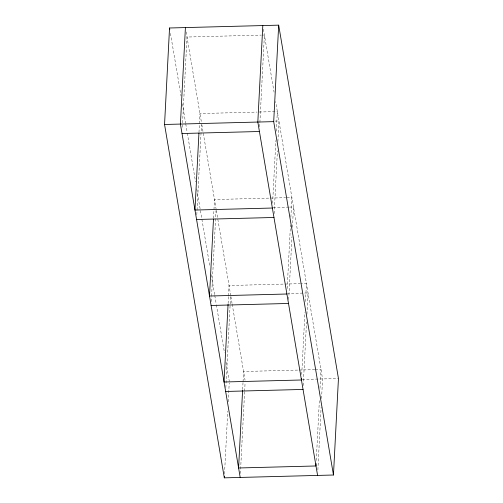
<?xml version="1.0" encoding="UTF-8"?>
<svg xmlns="http://www.w3.org/2000/svg" width="503" height="503" viewBox="0 0 503 503"><rect width="100%" height="100%" fill="white"/><g stroke="black" fill="none" stroke-linecap="round" stroke-linejoin="round"><path stroke-width="0.38" stroke-dasharray="2.52 1.89" d="M182.35 127.246L187.009 37.033L261.277 35.103M198.981 132.383L199.949 113.559L257.02 112.075M196.811 214.794L197.013 210.87M197.05 210.084L201.47 124.587M213.524 218.365L214.492 199.54L285.635 197.685M211.31 301.555L211.556 296.852M211.593 296.066L216.013 210.562M228.104 303.561L228.469 296.5M228.507 295.714L229.035 285.522L300.178 283.667M225.853 387.536L230.594 295.758M224.52 473.927L227.758 411.177M228.249 401.759L229.223 382.934M242.647 389.542L243.012 382.481M243.05 381.695L243.578 371.497L298.304 370.07M240.396 473.512L244.609 391.938M244.653 391.152L245.099 382.519M259.667 126.794L264.408 35.021L262.063 35.078M272.607 203.319L275.851 140.57M276.336 131.151L277.348 111.54L257.806 112.05M274.166 213.561L277.411 150.806M277.895 141.393L278.951 120.997L275.04 121.097M287.188 288.515L290.47 224.979M290.879 217.133L291.891 197.522L286.421 197.666M288.709 299.536L291.947 236.787M292.438 227.375L293.488 206.978L289.583 207.079M301.731 374.496L304.931 312.526M305.503 301.542L306.434 283.503L300.964 283.642M303.252 385.518L306.534 321.977M306.937 314.136L308.031 292.953L287.703 293.488M316.274 460.471L319.392 400.074M320.002 388.31L320.977 369.479L315.5 369.623M317.877 469.928L321.115 407.172M321.562 398.546L322.574 378.935L275.65 101.493M273.167 207.506L288.797 207.098M299.084 370.051L314.721 369.642M302.246 379.463L338.45 378.52M263.421 29.199L274.078 92.219M186.148 31.947L201.552 123.015M201.81 124.562L216.095 208.996M216.353 210.543L230.638 294.972M230.896 296.519L232.072 303.479M232.204 304.252L245.055 380.224M170.448 33.405L181.042 96.042M182.35 103.775L185.62 123.103M185.752 123.876L187.191 132.383M187.317 133.157L195.56 181.872M196.736 188.826L209.946 266.93M211.254 274.657L214.655 294.764M214.787 295.538L216.221 304.045M216.353 304.818L224.464 352.754M226.029 362.034L229.299 381.368"/><path stroke-width="0.75" d="M164.55 124.48L169.536 27.992L278.681 25.15L338.45 378.52L333.464 475.008L224.319 477.85L164.55 124.48L273.701 121.632L333.464 475.008M185.412 27.583L180.426 124.065L240.195 477.435M198.936 133.169L194.969 210.047L272.362 208.028M213.479 219.151L209.512 296.022L286.905 294.004M228.066 304.346L224.049 382.003L301.448 379.985L301.53 378.413M224.319 477.85L224.401 476.278M242.603 390.322L238.592 467.979L315.991 465.967L316.11 463.609M262.805 25.565L257.825 122.047L317.588 475.417M273.701 121.632L278.681 25.15M182.023 133.521L259.422 131.503M196.566 219.497L273.965 217.478M211.109 305.478L288.508 303.46M225.652 391.46L303.051 389.441M169.536 27.992L169.794 29.539"/></g></svg>
